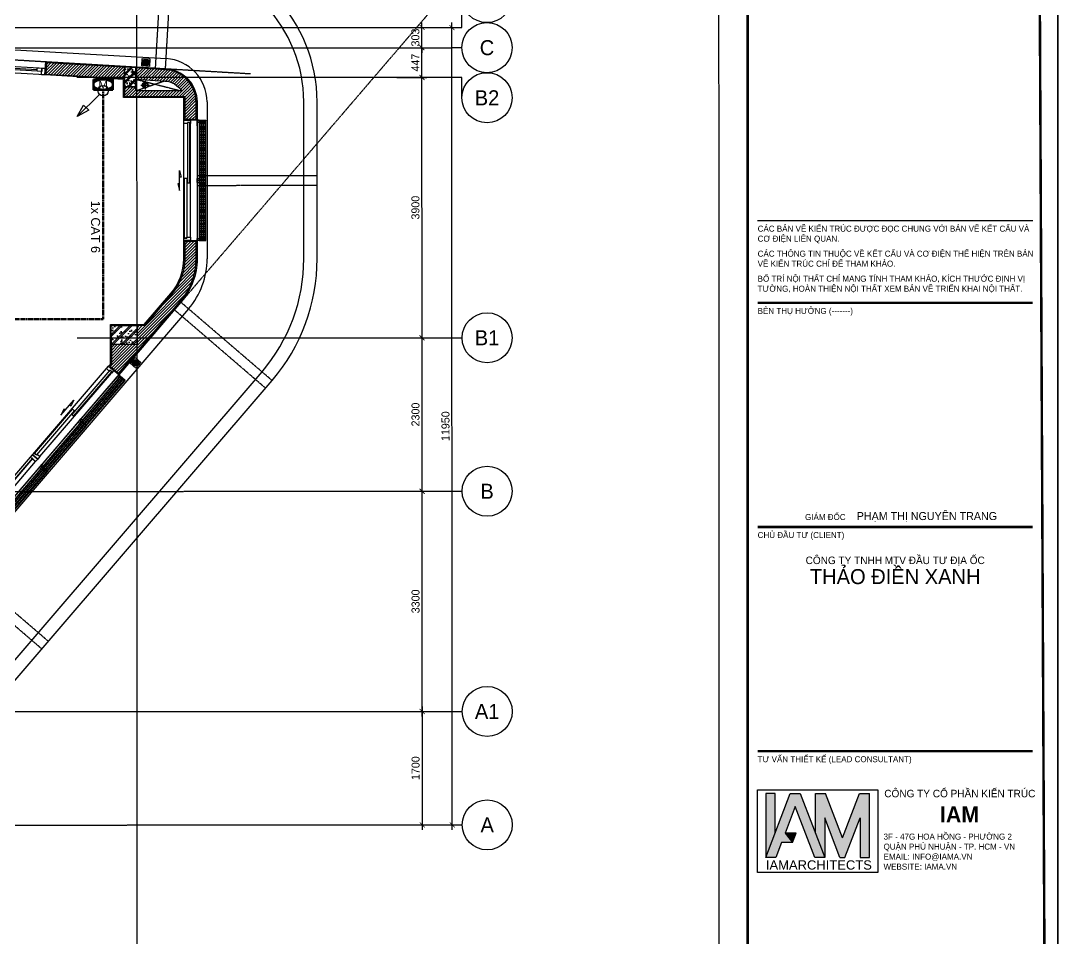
# Model space of a CAD drawing. Header units: inches. Extents: x 1721084 to 1854744, y 225101 to 488646.
# Drawn here: x 1750084 to 1765641, y 330432 to 344186 of the extents above; entities that cross this region are included whole.
import ezdxf
from ezdxf.enums import TextEntityAlignment as Align

# ---------------------------------------------------------------- set-up
doc = ezdxf.new("R2010")
doc.units = ezdxf.units.IN
doc.header["$MEASUREMENT"] = 0
doc.set_wipeout_variables(frame=1)
for name, pattern in [('ACAD_ISO03W100', [30, 12, -18]), ('DASHDOT', [25.4, 12.7, -6.35, 0, -6.35]), ('DASHED', [19.05, 12.7, -6.35]), ('X-PL-T2$0$X-GRID-T2$0$CENTER2', [1.125, 0.75, -0.125, 0.125, -0.125]), ('X-PL-T2$0$X-PL-T2$0$DASHED', [0.75, 0.5, -0.25]), ('X-PL-T2$0$X-PL-T2$0$DASHEDX2', [1.5, 1, -0.5]), ('X-PL-T2$0$X-PL-T2$0$HIDDEN2', [0.1875, 0.125, -0.0625])]:
    doc.linetypes.add(name, pattern=pattern)
for name, color, linetype in [('A-ANNO-DIM 100', 252, 'Continuous'), ('DIEN - DAY DIEN', 2, 'ACAD_ISO03W100'), ('e-WIRE', 6, 'ACAD_ISO03W100'), ('I.A.M TITLEBLOCK - A2 -H$0$A-TBLK-TEXT', 250, 'Continuous'), ('SYMBOL', 1, 'Continuous'), ('X-PL-T2$0$A-XREF', 250, 'Continuous'), ('X-PL-T2$0$X-COLUM-T2$0$A-FLOR-COLS-CONC', 250, 'Continuous'), ('X-PL-T2$0$X-COLUM-T2$0$A-FLOR-PATT', 250, 'Continuous'), ('X-PL-T2$0$X-GRID-T2$0$A-ANNO-DIM 75', 2, 'Continuous'), ('X-PL-T2$0$X-GRID-T2$0$A-GRID', 9, 'X-PL-T2$0$X-GRID-T2$0$CENTER2'), ('X-PL-T2$0$X-GRID-T2$0$A-GRID-SYMB', 5, 'Continuous'), ('X-PL-T2$0$X-PL-T2$0$A-FLOR-ABOV', 250, 'X-PL-T2$0$X-PL-T2$0$HIDDEN2'), ('X-PL-T2$0$X-PL-T2$0$A-FLOR-DRAN', 250, 'Continuous'), ('X-PL-T2$0$X-PL-T2$0$A-FLOR-MED', 33, 'Continuous'), ('X-PL-T2$0$X-PL-T2$0$A-FLOR-PATT', 250, 'Continuous'), ('X-PL-T2$0$X-PL-T2$0$A-FLOR-WALL', 250, 'Continuous'), ('X-PL-T2$0$X-PL-T2$0$A-FLOR-WALL-FNSH', 250, 'Continuous'), ('X-PL-T2$0$X-PL-T2$0$A-FLOR-WALL-PART', 250, 'Continuous'), ('X-PL-T2$0$X-PL-T2$0$A-FLOR-WALL-PATT', 250, 'Continuous'), ('X-PL-T2$0$X-PL-T2$0$A-FLOR-WDW', 250, 'Continuous'), ('X-PL-T2$0$X-PL-T2$0$A-FURN-EQPM', 250, 'Continuous'), ('X-PL-T2$0$X-PL-T2$0$A-XREF', 250, 'Continuous'), ('X-PL-T2$0$X-PL-T2$0$CGXD', 250, 'Continuous'), ('Xref$0$noi that13-5-2008$0$ID-FURN-ROOM-N', 6, 'Continuous')]:
    doc.layers.add(name, color=color, linetype=linetype)
doc.layers.add('TTLL', color=252, linetype='DASHED', lineweight=50)
doc.styles.add('HDUNGARC', font='vn_vni.shx')
doc.styles.add('I.A.M TITLEBLOCK - A2 -H$0$SYMBTEXT', font='ARIALN.TTF', dxfattribs={"width": 0.8})
doc.styles.add('I.A.M TITLEBLOCK - A2 -H$0$TITLE BLOCK', font='arial.ttf')
doc.styles.add('X-PL-T2$0$X-GRID-T2$0$HDUNGARC', font='vn_vni.shx')
doc.styles.add('X-PL-T2$0$X-GRID-T2$0$SYMBTEXT', font='VAVON_.TTF')
doc.styles.add('Xref$0$noi that13-5-2008$0$Arial', font='arial.ttf')
doc.dimstyles.new('X-PL-T2$0$X-GRID-T2$0$DIM-75', dxfattribs={"dimscale": 75, "dimtxt": 1.6, "dimasz": 1, "dimexe": 1, "dimexo": 1, "dimgap": 0.5, "dimtad": 1, "dimdec": 0, "dimzin": 0, "dimdsep": 46, "dimtxsty": 'X-PL-T2$0$X-GRID-T2$0$HDUNGARC', "dimblk": 'X-PL-T2$0$X-GRID-T2$0$_ArchTick', "dimcen": 2, "dimdle": 1, "dimclrd": 256, "dimclre": 9, "dimclrt": 3, "dimadec": 0, "dimazin": 0, "dimtfac": 1, "dimtdec": 0, "dimtix": 1, "dimtmove": 2, "dimatfit": 2, "dimfxl": 1, "dimtolj": 1, "dimtzin": 0, "dimarcsym": 2})

# ---------------------------------------------------------------- blocks, each defined once
blk = doc.blocks.new('I.A.M TITLEBLOCK - A2 -H$0$LOGO IAM')
h = blk.add_hatch(color=253)
h.dxf.hatch_style = 1
h.paths.add_polyline_path([(0.316, 1.424), (0.148, 1.424), (0.148, 0.272), (0.316, 0.712)])
h = blk.add_hatch(color=251)
h.dxf.hatch_style = 1
h.paths.add_polyline_path([(0.768, 1.424), (0.588, 1.424), (0.148, 0.272), (0.328, 0.272), (0.432, 0.544), (0.628, 0.544), (0.496, 0.712), (0.678, 1.188), (1.028, 0.272), (1.208, 0.272)])
h = blk.add_hatch(color=253)
h.dxf.hatch_style = 1
h.paths.add_polyline_path([(1.22, 1.424), (1.04, 1.424), (1.04, 0.712), (1.208, 0.272), (1.208, 0.984), (1.48, 0.272), (1.572, 0.272), (1.844, 0.984), (1.844, 0.272), (2.012, 0.272), (2.012, 1.424), (1.832, 1.424), (1.526, 0.623)])
h = blk.add_hatch(color=253)
h.dxf.hatch_style = 1
h.paths.add_polyline_path([(0.628, 0.544), (0.692, 0.712), (0.496, 0.712)])
at = {"color": 251}
for p, q in [((0.148, 0.272), (0.588, 1.424)), ((0.588, 1.424), (0.768, 1.424)), ((0.768, 1.424), (1.208, 0.272)), ((0.678, 1.188), (0.496, 0.712)), ((1.028, 0.272), (0.678, 1.188)), ((0.432, 0.544), (0.328, 0.272)), ((0.628, 0.544), (0.432, 0.544)), ((0.328, 0.272), (0.148, 0.272)), ((1.208, 0.272), (1.028, 0.272))]:
    blk.add_line(p, q, dxfattribs=at)
at = {"color": 253}
for p, q in [((1.526, 0.623), (1.22, 1.424)), ((1.526, 0.623), (1.832, 1.424)), ((1.48, 0.272), (1.208, 0.984))]:
    blk.add_line(p, q, dxfattribs=at)
for points in [[(0.316, 0.712), (0.316, 1.424), (0.148, 1.424), (0.148, 0.272)], [(1.04, 0.712), (1.04, 1.424)], [(1.04, 1.424), (1.22, 1.424)], [(1.832, 1.424), (2.012, 1.424)], [(1.844, 0.984), (1.844, 0.272), (2.012, 0.272), (2.012, 1.424)], [(1.208, 0.984), (1.208, 0.272)], [(1.572, 0.272), (1.844, 0.984)], [(0.496, 0.712), (0.628, 0.544), (0.692, 0.712), (0.496, 0.712)], [(1.48, 0.272), (1.572, 0.272)]]:
    blk.add_lwpolyline(points, dxfattribs=at)
at = {"layer": 'Defpoints'}
blk.add_lwpolyline([(2.161, 0), (0, 0), (0, 1.488), (2.161, 1.488)], close=True, dxfattribs=at)
at = {"color": 251, "insert": (0.148, 0.136), "char_height": 0.16727, "attachment_point": 4, "style": 'I.A.M TITLEBLOCK - A2 -H$0$SYMBTEXT'}
blk.add_mtext_dynamic_manual_height_columns('{\\fHelvetica World|b0|i0|c0|p34;\\W1;IAM\\C253;ARCHITECTS}', width=1.76067, gutter_width=315, heights=[0], dxfattribs=at)
blk = doc.blocks.new('I.A.M TITLEBLOCK - A2 -H')
at = {"const_width": 0.5}
blk.add_lwpolyline([(5, 3), (592, 3), (590, 417), (5, 417)], close=True, dxfattribs=at)
for points in [[(532, 6), (532, 415)], [(534, 271.4), (589, 271.4)], [(534, 226.6), (589, 226.6)], [(534, 181.8), (589, 181.8)]]:
    blk.add_lwpolyline(points, dxfattribs=at)
at = {"color": 2}
blk.add_lwpolyline([(534, 287.9), (589, 287.9)], dxfattribs=at)
at = {"layer": 'Defpoints'}
blk.add_lwpolyline([(0, 420), (594, 420), (594, 0), (0, 0)], close=True, dxfattribs=at)
at = {"xscale": 11.10768265360305, "yscale": 11.10768265360305, "zscale": 11.10768265360305}
blk.add_blockref('I.A.M TITLEBLOCK - A2 -H$0$LOGO IAM', (534, 157.54), dxfattribs=at)
at = {"layer": 'I.A.M TITLEBLOCK - A2 -H$0$A-TBLK-TEXT', "color": 2, "lineweight": 0, "style": 'I.A.M TITLEBLOCK - A2 -H$0$TITLE BLOCK'}
for s, insert, char_height, width, attachment_point in [('\\pt1.2;{\\fVNI-Avo|b0|i0|c0|p2;CAÙC BAÛN VEÕ KIEÁN TRUÙC ÑÖÔÏC ÑOÏC CHUNG VÔÙI BAÛN VEÕ KEÁT CAÁU VAØ CÔ ÑIEÄN LIEÂN QUAN.}', (534, 286.84), 1.2, 55, 1), ('\\pt1.5;{\\fVNI-Avo|b0|i0|c0|p2;CAÙC THOÂNG TIN THUOÄC VEÀ KEÁT CAÁU VAØ CÔ ÑIEÄN THEÅ HIEÄN TREÂN BAÛN VEÕ KIEÁN TRUÙC CHÆ ÑEÅ THAM KHAÛO.}', (534, 281.84), 1.2, 55.5702, 1), ('\\pt1.5;{\\fVNI-Avo|b0|i0|c0|p2;BOÁ TRÍ NOÄI THAÁT CHÆ MANG TÍNH THAM KHAÛO, KÍCH THÖÔÙC ÑÒNH VÒ TÖÔØNG, HOAØN THIEÄN NOÄI THAÁT XEM BAÛN VEÕ TRIEÅN KHAI NOÄI THAÁT.}', (534, 276.84), 1.2, 55.0778, 1), ('\\pt1.2;{\\fVNI-Avo|b0|i0|c0|p2;BEÂN THUÏ HÖÔÛNG \\C7;(-------)}', (534, 270.4), 1.2, 22.2752, 1), ('{\\fVNI-Avo|b0|i0|c0|p2;\\H0.75x;\\C7;GIAÙM ÑOÁC     \\H1.333x;\\C2;PHAÏM THÒ NGUYEÂN TRANG}', (581.86, 229.6), 1.6, 73.1889, 3), ('\\pt1.2;{\\fVNI-Avo|b0|i0|c0|p2;CHUÛ ÑAÀU TÖ \\C7;(CLIENT)}', (534, 225.6), 1.2, 22.2752, 1), ('\\pt1.2;{\\fVNI-Avo|b0|i0|c0|p2;TÖ VAÁN THIEÁT KEÁ \\C7;(LEAD CONSULTANT)}', (534, 180.8), 1.2, 50.3414, 1)]:
    blk.add_mtext(s, dxfattribs=dict(at, insert=insert, char_height=char_height, width=width, attachment_point=attachment_point))
at = {"layer": 'I.A.M TITLEBLOCK - A2 -H$0$A-TBLK-TEXT', "color": 7, "lineweight": 0, "style": 'I.A.M TITLEBLOCK - A2 -H$0$TITLE BLOCK'}
for s, insert, char_height, width, attachment_point in [('{\\fVNI-Avo|b0|i0|c0|p2;COÂNG TY TNHH MTV ÑAÀU TÖ ÑÒA OÁC \\P\\H2x;THAÛO ÑIEÀN XANH\\H1.5056x; }', (561.5, 220.7), 1.5, 60, 2), ('{\\fVNI-Avo|b0|i0|c0|p2;COÂNG TY COÅ PHAÀN KIEÁN TRUÙC}', (574.42, 174.09), 1.5, 32.0194, 2), ('\\pt3.2;{\\fVNI-Avo|b1|i0|c0|p2;\\C2;IAM}', (574.37, 170.76), 3.2, 32.0194, 2), ('{\\fVNI-Avo|b0|i0|c0|p2;3F - 47G HOA HOÀNG - PHÖÔØNG 2 \\P\\pt1.2;QUAÄN PHUÙ NHUAÄN - TP. HCM - VN\\PEMAIL: INFO@IAMA.VN\\PWEBSITE: IAMA.VN}', (559.17, 165.33), 1.2, 41.4233, 1)]:
    blk.add_mtext(s, dxfattribs=dict(at, insert=insert, char_height=char_height, width=width, attachment_point=attachment_point))
blk = doc.blocks.new('X-PL-T2$0$X-COLUM-T2')
at = {"layer": 'X-PL-T2$0$X-COLUM-T2$0$A-FLOR-PATT'}
h = blk.add_hatch(dxfattribs=at)
h.set_pattern_fill('!BTCT', color=250, scale=20, pattern_type=2)
h.set_pattern_definition([(50, (0, 0), (143.45204, -12.55043), [15, -165]), (355, (0, 0), (-27.7503, 150.4384), [12, -132]), (100.4514, (11.95, -1.05), (115.7019, 137.8879), [12.748, -140.2284]), (46.1842, (0, 40), (213.4482, -33.1038), [22.5, -247.5]), (96.6356, (17.79, 37.24), (186.9325, 194.8236), [19.122, -210.3426]), (351.1842, (0, 40), (186.9324, 194.8237), [18, -198]), (21, (20, 30), (119.3814, -80.5238), [15, -165]), (326, (20, 30), (48.6631, 145.03), [12, -132]), (71.4514, (29.95, 23.29), (168.0445, 64.5061), [12.748, -140.2284]), (37.5, (0, 0), (2.43197, 66.57877), [0, -130.4, 0, -134, 0, -132.5]), (7.5, (0, 0), (52.6139, 78.88234), [0, -76.4, 0, -127.4, 0, -50.5]), (327.5, (-44.6, 0), (106.76449, -4.51097), [0, -50, 0, -156, 0, -207]), (317.5, (-64.6, 0), (116.63723, 20.021), [0, -65, 0, -103.6, 0, -147]), (45, (0, 0), (-60.10408, 60.10408), []), (45, (0, 24.5), (-60.10408, 60.10408), [])])
h.paths.add_polyline_path([(25585, 10345), (25415, 10355), (25415, 10060), (25585, 10060)])
h = blk.add_hatch(dxfattribs=at)
h.set_pattern_fill('!BTCT', color=256, scale=25, pattern_type=2)
h.set_pattern_definition([(50, (-2e-11, -3800), (179.31505, -15.688), [18.75, -206.25]), (355, (-2e-11, -3800), (-34.6878, 188.048), [15, -165]), (100.4514, (14.94, -3801.3), (144.6273, 172.3599), [15.935, -175.2855]), (46.1842, (-2e-11, -3750), (266.8103, -41.3798), [28.125, -309.375]), (96.6356, (22.23, -3753.45), (233.6657, 243.5295), [23.9026, -262.9282]), (351.1842, (-2e-11, -3750), (233.6655, 243.5297), [22.5, -247.5]), (21, (25, -3762.5), (149.2268, -100.6547), [18.75, -206.25]), (326, (25, -3762.5), (60.8288, 181.2875), [15, -165]), (71.4514, (37.44, -3770.89), (210.0557, 80.6326), [15.935, -175.2855]), (37.5, (-2e-11, -3800), (3.03996, 83.22346), [0, -163, 0, -167.5, 0, -165.625]), (7.5, (-2e-11, -3800), (65.76738, 98.60293), [0, -95.5, 0, -159.25, 0, -63.125]), (327.5, (-55.75, -3800), (133.45561, -5.63872), [0, -62.5, 0, -195, 0, -258.75]), (317.5, (-80.75, -3800), (145.79654, 25.02625), [0, -81.25, 0, -129.5, 0, -183.75]), (45, (-2e-11, -3800), (-75.1301, 75.1301), []), (45, (-2e-11, -3769.37), (-75.1301, 75.1301), [])])
h.paths.add_polyline_path([(25600, 6200), (25599, 6485), (25214, 6484), (25215, 6200)])
at = {"layer": 'X-PL-T2$0$X-COLUM-T2$0$A-FLOR-COLS-CONC'}
for points in [[(25415, 10060), (25585, 10060), (25585, 10345), (25415, 10355)], [(25214, 6484), (25599, 6485), (25600, 6200), (25215, 6199)]]:
    blk.add_lwpolyline(points, close=True, dxfattribs=at)
blk = doc.blocks.new('X-PL-T2$0$X-PL-T2$0$NM 90')
h = blk.add_hatch()
h.set_pattern_fill('DASH', color=8, scale=400)
h.paths.add_polyline_path([(0, 45, 1), (0, 0)])
h.paths.add_polyline_path([(0, 45), (0, 0), (45, 0, 0.4142136)])
h.paths.add_polyline_path([(45, 0), (0, 0, -1), (0, -45, 0.4142136)])
h = blk.add_hatch()
h.set_pattern_fill('DASH', color=256, scale=400)
h.paths.add_polyline_path([(0, 45, 1), (0, 0)])
h.paths.add_polyline_path([(0, 45), (0, 0), (45, 0, 0.4142136)])
h.paths.add_polyline_path([(45, 0), (0, 0, -1), (0, -45, 0.4142136)])
h = blk.add_hatch()
h.set_pattern_fill('DASH', color=8, scale=400)
h.paths.add_polyline_path([(0, 45, 1), (0, 0)])
h.paths.add_polyline_path([(0, 45), (0, 0), (45, 0, 0.4142136)])
h.paths.add_polyline_path([(45, 0), (0, 0, -1), (0, -45, 0.4142136)])
h = blk.add_hatch(color=8)
h.dxf.hatch_style = 1
h.paths.add_polyline_path([(0, 45, 1), (0, 0)])
h.paths.add_polyline_path([(0, 45), (0, 0), (45, 0, 0.4142136)])
h.paths.add_polyline_path([(45, 0), (0, 0, -1), (0, -45, 0.4142136)])
at = {"color": 8}
for points in [[(65, 0), (-65, 0)], [(0, 65), (0, -65)]]:
    blk.add_lwpolyline(points, dxfattribs=at)
blk.add_circle((0, 0), 45)
for centre, start, end in [((0, 22.5), 90, 270), ((0, -22.5), 270, 90)]:
    blk.add_arc(centre, 22.5, start, end)
blk = doc.blocks.new('*U619')
at = {"color": 0, "ltscale": 40}
for p, q in [((-600, 100), (300, 100)), ((300, 0), (-600, 0))]:
    blk.add_line(p, q, dxfattribs=at)
at = {"ltscale": 40}
for p, q in [((-480, 50), (180, 50)), ((180, 25), (-480, 25))]:
    blk.add_line(p, q, dxfattribs=at)
at = {"color": 0, "lineweight": -2}
for points in [[(-600, 100), (-550, 100), (-550, 0), (-600, 0)], [(300, 100), (250, 100), (250, 0), (300, 0)]]:
    blk.add_lwpolyline(points, close=True, dxfattribs=at)
at = {"ltscale": 40}
for points in [[(-550, 50), (-480, 50), (-480, 0), (-550, 0)], [(180, 50), (250, 50), (250, 0), (180, 0)]]:
    blk.add_lwpolyline(points, close=True, dxfattribs=at)
blk = doc.blocks.new('*U593')
for points in [[(0, 0), (50, 0), (50, 100), (0, 100)], [(0, 0), (1000, 0), (1000, 100), (0, 100)], [(950, 0), (1000, 0), (1000, 100), (950, 100)]]:
    blk.add_lwpolyline(points, close=True)
at = {"color": 8}
blk.add_lwpolyline([(50, 50), (950, 50)], dxfattribs=at)
blk = doc.blocks.new('X-PL-T2$0$X-PL-T2$0$S3000')
at = {"layer": 'X-PL-T2$0$X-PL-T2$0$A-FLOR-WDW'}
for name, p in [('*U619', (-2100, -100)), ('*U593', (-1850, -100))]:
    blk.add_blockref(name, p, dxfattribs=at)
at = {"layer": 'X-PL-T2$0$X-PL-T2$0$A-FLOR-WDW', "xscale": -1}
blk.add_blockref('*U619', (-600, -100), dxfattribs=at)
blk = doc.blocks.new('X-PL-T2$0$X-PL-T2$0$PHEU THU 115X115')
blk.add_wipeout([(-58, 0), (58, 0), (58, -115), (-58, -115)])
for p, q in [((-15, -24), (14, -24)), ((-15, -91), (14, -91))]:
    blk.add_line(p, q)
blk.add_lwpolyline([(-58, 0), (58, 0), (58, -115), (-58, -115)], close=True)
for points in [[(-9, -54), (-43, -54)], [(-43, -61), (-9, -61)], [(36, -43), (-36, -43)], [(-36, -49), (36, -49)], [(-36, -66), (36, -66)], [(36, -72), (-36, -72)], [(30, -30), (30, -30), (-31, -30)], [(-31, -37), (30, -37)], [(-31, -78), (30, -78)], [(30, -85), (30, -85), (-31, -85)], [(9, -54), (43, -54)], [(43, -61), (9, -61)]]:
    blk.add_lwpolyline(points)
for radius in [51.5, 46.6, 4.59]:
    blk.add_circle((0, -58), radius)
for centre, radius, start, end in [((-43, -57), 3.31, 102.6911, 257.3089), ((-36, -46), 2.86, 91.5923, 268.4077), ((-36, -69), 2.86, 91.5923, 268.4077), ((-31, -34), 3.25, 95.4785, 264.5215), ((-31, -81), 3.25, 95.4785, 264.5215), ((-11, -57), 3.57, 295.1985, 64.8015), ((10, -57), 3.57, 115.1985, 244.8015), ((30, -34), 3.26, 278.0597, 81.9403), ((30, -81), 3.26, 278.0597, 81.9403), ((36, -46), 2.92, 282.0282, 77.9718), ((36, -69), 2.92, 282.0282, 77.9718), ((42, -57), 3.31, 282.6911, 77.3089)]:
    blk.add_arc(centre, radius, start, end)
for points in [[(14, -24), (17, -22), (15, -19), (10, -17), (-1, -16), (-13, -18), (-17, -21), (-18, -23), (-15, -24)], [(14, -91), (17, -93), (15, -96), (10, -98), (-1, -99), (-13, -97), (-17, -94), (-18, -92), (-15, -91)]]:
    blk.add_spline(points, degree=3)
blk = doc.blocks.new('X-PL-T2$0$X-PL-T2$0$MAI DON 1')
at = {"layer": 'X-PL-T2$0$X-PL-T2$0$A-FLOR-WALL-PART'}
for p, q in [((1453, -1800), (1453, -1650)), ((12649, -2262), (12692, -2985)), ((12692, -2985), (12788, -4608)), ((12555, -5372), (8134, -11181)), ((8134, -11181), (8014, -11090))]:
    blk.add_line(p, q, dxfattribs=at)
at = {"layer": 'X-PL-T2$0$X-PL-T2$0$A-FLOR-WALL-PART', "color": 9, "linetype": 'X-PL-T2$0$X-PL-T2$0$DASHEDX2'}
for points in [[(11849, -1800), (11849, 0)], [(11999, -1800), (11999, 0)], [(1049, -1800), (1049, 0)], [(1199, -1800), (1199, 0)], [(6449, -1800), (6449, 0)], [(6599, -1800), (6599, 0)], [(12564, -3369), (14361, -3263)], [(12573, -3518), (14370, -3412)], [(12435, -5281), (13868, -6371)], [(12345, -5400), (13777, -6491)], [(9316, -9379), (10749, -10469)], [(9226, -9499), (10658, -10589)]]:
    blk.add_lwpolyline(points, dxfattribs=at)
at = {"layer": 'X-PL-T2$0$X-PL-T2$0$A-FLOR-WALL-PART'}
blk.add_lwpolyline([(9772, -8781), (9778, -8773)], dxfattribs=at)
for centre, radius, start, end in [((12000, -2300), 650, 3.3773, 90), ((11640, -4675), 1150, 322.726, 3.3773)]:
    blk.add_arc(centre, radius, start, end, dxfattribs=at)
at = {"layer": 'X-PL-T2$0$X-PL-T2$0$A-FURN-EQPM', "color": 6, "xscale": 0.9708737864077668, "yscale": 0.9708737864077668, "zscale": 0.9708737864077668, "rotation": 1.65880018282e-05}
blk.add_blockref('X-PL-T2$0$X-PL-T2$0$PHEU THU 115X115', (6156, -1669), dxfattribs=at)
at = {"layer": 'X-PL-T2$0$X-PL-T2$0$A-FLOR-MED'}
for points in [[(7268, -12071), (9636, -11931), (13868, -6371, 0.179259), (14435, -4510), (14339, -2888), (14296, -2165, 0.397053), (12000, 0), (0, 0), (0, -1800)], [(7427, -11861), (9533, -11737), (13709, -6250, 0.179259), (14235, -4522), (14139, -2900), (14097, -2176, 0.397053), (12000, -200), (200, -200), (200, -1800)], [(0, -1800), (12000, -1800, -0.397053), (12499, -2271), (12542, -2994), (12638, -4617, -0.179259), (12435, -5281), (7268, -12071)]]:
    blk.add_lwpolyline(points, format="xyb", dxfattribs=at)
at = {"layer": 'X-PL-T2$0$X-PL-T2$0$A-FLOR-WALL-PART'}
blk.add_line((1453, -1650), (12000, -1650), dxfattribs=at)
at = {"layer": 'X-PL-T2$0$X-PL-T2$0$A-FURN-EQPM', "color": 6, "xscale": 0.9708737864077668, "yscale": 0.9708737864077668, "zscale": 0.9708737864077668}
for p, rotation in [((11699, -1669), 1.65880018282e-05), ((11765, -6194), 52.72598209761302), ((8181, -10903), 52.72598209761302)]:
    blk.add_blockref('X-PL-T2$0$X-PL-T2$0$PHEU THU 115X115', p, dxfattribs=dict(at, rotation=rotation))
blk = doc.blocks.new('X-PL-T2$0$X-GRID-T2$0$SYMB-GRID')
blk.add_circle((0, 0), 5)
at = {"color": 2, "style": 'X-PL-T2$0$X-GRID-T2$0$SYMBTEXT', "flags": 4}
blk.add_attdef('NUM', text='', height=3, dxfattribs=at).set_placement((0, 0), align=Align.MIDDLE)
blk = doc.blocks.new('X-PL-T2$0$X-GRID-T2$0$_ArchTick')
at = {"color": 0, "linetype": 'ByBlock', "const_width": 0.15}
blk.add_lwpolyline([(-0.5, -0.48), (0.5, 0.52)], dxfattribs=at)
blk = doc.blocks.new('*D634')
at = {"layer": 'Defpoints', "color": 0, "transparency": 16777216}
for p in [(29422, 4000), (29872, 4000), (29422, 700)]:
    blk.add_point(p, dxfattribs=at)
at = {"layer": 'X-PL-T2$0$X-GRID-T2$0$A-ANNO-DIM 75', "lineweight": -2, "transparency": 16777216}
blk.add_line((29872, 625), (29872, 4075), dxfattribs=at)
at = {"layer": 'X-PL-T2$0$X-GRID-T2$0$A-ANNO-DIM 75', "color": 9, "lineweight": -2, "transparency": 16777216}
for p, q in [((29497, 4000), (29947, 4000)), ((29497, 700), (29947, 700))]:
    blk.add_line(p, q, dxfattribs=at)
at = {"layer": 'X-PL-T2$0$X-GRID-T2$0$A-ANNO-DIM 75', "lineweight": -2, "transparency": 16777216, "xscale": 75, "yscale": 75, "zscale": 75}
for p, rotation in [((29872, 4000), 90), ((29872, 700), 270)]:
    blk.add_blockref('X-PL-T2$0$X-GRID-T2$0$_ArchTick', p, dxfattribs=dict(at, rotation=rotation))
at = {"layer": 'X-PL-T2$0$X-GRID-T2$0$A-ANNO-DIM 75', "color": 3, "transparency": 16777216, "insert": (29774, 2350), "char_height": 120, "attachment_point": 5, "rotation": 90, "style": 'X-PL-T2$0$X-GRID-T2$0$HDUNGARC'}
blk.add_mtext('\\A1;3300', dxfattribs=at)
blk = doc.blocks.new('*D635')
at = {"layer": 'Defpoints', "color": 0, "transparency": 16777216}
for p in [(29422, 6300), (29872, 6300), (29422, 4000)]:
    blk.add_point(p, dxfattribs=at)
at = {"layer": 'X-PL-T2$0$X-GRID-T2$0$A-ANNO-DIM 75', "color": 9, "lineweight": -2, "transparency": 16777216}
for p, q in [((29497, 6300), (29947, 6300)), ((29497, 4000), (29947, 4000))]:
    blk.add_line(p, q, dxfattribs=at)
at = {"layer": 'X-PL-T2$0$X-GRID-T2$0$A-ANNO-DIM 75', "lineweight": -2, "transparency": 16777216}
blk.add_line((29872, 3925), (29872, 6375), dxfattribs=at)
at = {"layer": 'X-PL-T2$0$X-GRID-T2$0$A-ANNO-DIM 75', "lineweight": -2, "transparency": 16777216, "xscale": 75, "yscale": 75, "zscale": 75}
for p, rotation in [((29872, 6300), 90), ((29872, 4000), 270)]:
    blk.add_blockref('X-PL-T2$0$X-GRID-T2$0$_ArchTick', p, dxfattribs=dict(at, rotation=rotation))
at = {"layer": 'X-PL-T2$0$X-GRID-T2$0$A-ANNO-DIM 75', "color": 3, "transparency": 16777216, "insert": (29774, 5150), "char_height": 120, "attachment_point": 5, "rotation": 90, "style": 'X-PL-T2$0$X-GRID-T2$0$HDUNGARC'}
blk.add_mtext('\\A1;2300', dxfattribs=at)
blk = doc.blocks.new('*D636')
at = {"layer": 'Defpoints', "color": 0, "transparency": 16777216}
for p in [(29422, 10950), (30322, 10950), (29422, -1000)]:
    blk.add_point(p, dxfattribs=at)
at = {"layer": 'X-PL-T2$0$X-GRID-T2$0$A-ANNO-DIM 75', "color": 9, "lineweight": -2, "transparency": 16777216}
for p, q in [((29497, 10950), (30397, 10950)), ((29497, -1000), (30397, -1000))]:
    blk.add_line(p, q, dxfattribs=at)
at = {"layer": 'X-PL-T2$0$X-GRID-T2$0$A-ANNO-DIM 75', "lineweight": -2, "transparency": 16777216}
blk.add_line((30322, -1075), (30322, 11025), dxfattribs=at)
at = {"layer": 'X-PL-T2$0$X-GRID-T2$0$A-ANNO-DIM 75', "lineweight": -2, "transparency": 16777216, "xscale": 75, "yscale": 75, "zscale": 75}
for p, rotation in [((30322, 10950), 90), ((30322, -1000), 270)]:
    blk.add_blockref('X-PL-T2$0$X-GRID-T2$0$_ArchTick', p, dxfattribs=dict(at, rotation=rotation))
at = {"layer": 'X-PL-T2$0$X-GRID-T2$0$A-ANNO-DIM 75', "color": 3, "transparency": 16777216, "insert": (30224, 4975), "char_height": 120, "attachment_point": 5, "rotation": 90, "style": 'X-PL-T2$0$X-GRID-T2$0$HDUNGARC'}
blk.add_mtext('\\A1;11950', dxfattribs=at)
blk = doc.blocks.new('*D637')
at = {"layer": 'Defpoints', "color": 0, "transparency": 16777216}
for p in [(29422, 10200), (29872, 10200), (29422, 6300)]:
    blk.add_point(p, dxfattribs=at)
at = {"layer": 'X-PL-T2$0$X-GRID-T2$0$A-ANNO-DIM 75', "lineweight": -2, "transparency": 16777216}
blk.add_line((29872, 6225), (29872, 10275), dxfattribs=at)
at = {"layer": 'X-PL-T2$0$X-GRID-T2$0$A-ANNO-DIM 75', "color": 9, "lineweight": -2, "transparency": 16777216}
for p, q in [((29497, 10200), (29947, 10200)), ((29497, 6300), (29947, 6300))]:
    blk.add_line(p, q, dxfattribs=at)
at = {"layer": 'X-PL-T2$0$X-GRID-T2$0$A-ANNO-DIM 75', "lineweight": -2, "transparency": 16777216, "xscale": 75, "yscale": 75, "zscale": 75}
for p, rotation in [((29872, 10200), 90), ((29872, 6300), 270)]:
    blk.add_blockref('X-PL-T2$0$X-GRID-T2$0$_ArchTick', p, dxfattribs=dict(at, rotation=rotation))
at = {"layer": 'X-PL-T2$0$X-GRID-T2$0$A-ANNO-DIM 75', "color": 3, "transparency": 16777216, "insert": (29774, 8250), "char_height": 120, "attachment_point": 5, "rotation": 90, "style": 'X-PL-T2$0$X-GRID-T2$0$HDUNGARC'}
blk.add_mtext('\\A1;3900', dxfattribs=at)
blk = doc.blocks.new('*D652')
at = {"layer": 'Defpoints', "color": 0, "transparency": 16777216}
for p in [(29422, 700), (29422, -1000), (29872, -1000)]:
    blk.add_point(p, dxfattribs=at)
at = {"layer": 'X-PL-T2$0$X-GRID-T2$0$A-ANNO-DIM 75', "color": 9, "lineweight": -2, "transparency": 16777216}
for p, q in [((29497, 700), (29947, 700)), ((29497, -1000), (29947, -1000))]:
    blk.add_line(p, q, dxfattribs=at)
at = {"layer": 'X-PL-T2$0$X-GRID-T2$0$A-ANNO-DIM 75', "lineweight": -2, "transparency": 16777216}
blk.add_line((29872, 775), (29872, -1075), dxfattribs=at)
at = {"layer": 'X-PL-T2$0$X-GRID-T2$0$A-ANNO-DIM 75', "lineweight": -2, "transparency": 16777216, "xscale": 75, "yscale": 75, "zscale": 75}
for p, rotation in [((29872, 700), 90), ((29872, -1000), 270)]:
    blk.add_blockref('X-PL-T2$0$X-GRID-T2$0$_ArchTick', p, dxfattribs=dict(at, rotation=rotation))
at = {"layer": 'X-PL-T2$0$X-GRID-T2$0$A-ANNO-DIM 75', "color": 3, "transparency": 16777216, "insert": (29774, -150), "char_height": 120, "attachment_point": 5, "rotation": 90, "style": 'X-PL-T2$0$X-GRID-T2$0$HDUNGARC'}
blk.add_mtext('\\A1;1700', dxfattribs=at)
blk = doc.blocks.new('*D656')
at = {"layer": 'Defpoints', "color": 0, "transparency": 16777216}
for p in [(29422, 10647), (29872, 10647), (29422, 10200)]:
    blk.add_point(p, dxfattribs=at)
at = {"layer": 'X-PL-T2$0$X-GRID-T2$0$A-ANNO-DIM 75', "color": 9, "lineweight": -2, "transparency": 16777216}
for p, q in [((29497, 10647), (29947, 10647)), ((29497, 10200), (29947, 10200))]:
    blk.add_line(p, q, dxfattribs=at)
at = {"layer": 'X-PL-T2$0$X-GRID-T2$0$A-ANNO-DIM 75', "lineweight": -2, "transparency": 16777216}
blk.add_line((29872, 10125), (29872, 10722), dxfattribs=at)
at = {"layer": 'X-PL-T2$0$X-GRID-T2$0$A-ANNO-DIM 75', "lineweight": -2, "transparency": 16777216, "xscale": 75, "yscale": 75, "zscale": 75}
for p, rotation in [((29872, 10647), 90), ((29872, 10200), 270)]:
    blk.add_blockref('X-PL-T2$0$X-GRID-T2$0$_ArchTick', p, dxfattribs=dict(at, rotation=rotation))
at = {"layer": 'X-PL-T2$0$X-GRID-T2$0$A-ANNO-DIM 75', "color": 3, "transparency": 16777216, "insert": (29774, 10424), "char_height": 120, "attachment_point": 5, "rotation": 90, "style": 'X-PL-T2$0$X-GRID-T2$0$HDUNGARC'}
blk.add_mtext('\\A1;447', dxfattribs=at)
blk = doc.blocks.new('*D650')
at = {"layer": 'Defpoints', "color": 0, "transparency": 16777216}
for p in [(29422, 10950), (29872, 10950), (29422, 10647)]:
    blk.add_point(p, dxfattribs=at)
at = {"layer": 'X-PL-T2$0$X-GRID-T2$0$A-ANNO-DIM 75', "color": 9, "lineweight": -2, "transparency": 16777216}
for p, q in [((29497, 10950), (29947, 10950)), ((29497, 10647), (29947, 10647))]:
    blk.add_line(p, q, dxfattribs=at)
at = {"layer": 'X-PL-T2$0$X-GRID-T2$0$A-ANNO-DIM 75', "lineweight": -2, "transparency": 16777216}
for p, q in [((29872, 10950), (29872, 11025)), ((29872, 10647), (29872, 10950)), ((29872, 10647), (29872, 10572))]:
    blk.add_line(p, q, dxfattribs=at)
at = {"layer": 'X-PL-T2$0$X-GRID-T2$0$A-ANNO-DIM 75', "lineweight": -2, "transparency": 16777216, "xscale": 75, "yscale": 75, "zscale": 75}
for p, rotation in [((29872, 10950), 270), ((29872, 10647), 90)]:
    blk.add_blockref('X-PL-T2$0$X-GRID-T2$0$_ArchTick', p, dxfattribs=dict(at, rotation=rotation))
at = {"layer": 'X-PL-T2$0$X-GRID-T2$0$A-ANNO-DIM 75', "color": 3, "transparency": 16777216, "insert": (29774, 10799), "char_height": 120, "attachment_point": 5, "rotation": 90, "style": 'X-PL-T2$0$X-GRID-T2$0$HDUNGARC'}
blk.add_mtext('\\A1;303', dxfattribs=at)
blk = doc.blocks.new('*U614')
at = {"color": 8, "ltscale": 100}
for p, q in [((50, 100), (1750, 100)), ((50, 0), (1750, 0))]:
    blk.add_line(p, q, dxfattribs=at)
for points in [[(50, 100), (0, 100), (0, 0), (50, 0), (50, 10), (35, 10), (35, 45), (50, 45)], [(935, 45), (35, 45), (35, 10), (935, 10)], [(865, 90), (1765, 90), (1765, 55), (865, 55)], [(1800, 100), (1750, 100), (1750, 90), (1765, 90), (1765, 55), (1750, 55), (1750, 0), (1800, 0)]]:
    blk.add_lwpolyline(points, close=True)
blk.add_lwpolyline([(850, -65), (850, -90), (750, -65), (1050, -65), (950, -40), (950, -65)])
blk = doc.blocks.new('X-PL-T2$0$X-PL-T2$0$X-A-PL-GENL-2ND FLOOR$0$pl-louver 1')
at = {"layer": 'X-PL-T2$0$X-PL-T2$0$A-FLOR-WALL-PATT'}
h = blk.add_hatch(dxfattribs=at)
h.set_pattern_fill('BRASS', color=256, scale=5)
h.set_pattern_definition([(0, (0, 0), (0, 31.75), []), (0, (0, 15.875), (0, 31.75), [15.875, -7.9375])])
h.paths.add_polyline_path([(-2, -30), (-898, -30), (-898, -130), (-2, -130)])
for points in [[(-870, -2), (-898, -2), (-898, -30), (-900, -30), (-900, 0), (-870, 0)], [(-30, -2), (-2, -2), (-2, -30), (0, -30), (0, 0), (-30, 0)], [(-898, -130), (-2, -130), (-2, -30), (-898, -30)]]:
    blk.add_lwpolyline(points, close=True)
for points in [[(-900, -30), (-900, -130), (-898, -130), (-898, -30)], [(-30, 0), (-870, 0)], [(-870, -2), (-870, -30)], [(-30, -2), (-30, -30)], [(0, -30), (0, -130), (-2, -130), (-2, -30)]]:
    blk.add_lwpolyline(points)
blk = doc.blocks.new('*U616')
for p, q in [((50, 100), (900, 100)), ((50, 0), (900, 0))]:
    blk.add_line(p, q)
for points in [[(0, 0), (0, 100), (50, 100), (50, 70), (40, 70), (40, 60), (50, 60), (50, 0)], [(900, 0), (900, 60), (910, 60), (910, 70), (900, 70), (900, 100), (950, 100), (950, 0)]]:
    blk.add_lwpolyline(points, close=True)
at = {"color": 8}
blk.add_lwpolyline([(40, 70), (40, 60), (910, 60), (910, 70)], close=True, dxfattribs=at)
blk = doc.blocks.new('*U617')
at = {"color": 8, "ltscale": 100}
for p, q in [((50, 100), (1700, 100)), ((50, 0), (1700, 0))]:
    blk.add_line(p, q, dxfattribs=at)
for points in [[(50, 100), (0, 100), (0, 0), (50, 0), (50, 10), (35, 10), (35, 45), (50, 45)], [(910, 45), (35, 45), (35, 10), (910, 10)], [(840, 90), (1715, 90), (1715, 55), (840, 55)], [(1750, 100), (1700, 100), (1700, 90), (1715, 90), (1715, 55), (1700, 55), (1700, 0), (1750, 0)]]:
    blk.add_lwpolyline(points, close=True)
blk.add_lwpolyline([(825, -65), (825, -90), (725, -65), (1025, -65), (925, -40), (925, -65)])
blk = doc.blocks.new('O MANG')
at = {"layer": 'TTLL', "color": 2, "linetype": 'ByBlock', "ltscale": 250}
blk.add_lwpolyline([(-192676, 105212), (-192091, 105212), (-192091, 104905), (-192676, 104905)], close=True, dxfattribs=at)
at = {"layer": 'TTLL', "color": 7, "linetype": 'ByBlock', "ltscale": 250}
blk.add_ellipse((-192383, 105059), major_axis=(-293, 0), ratio=0.525838, dxfattribs=at)
at = {"layer": 'Xref$0$noi that13-5-2008$0$ID-FURN-ROOM-N', "insert": (-192611, 104931), "char_height": 236.4, "width": 579.73, "attachment_point": 7, "style": 'Xref$0$noi that13-5-2008$0$Arial'}
blk.add_mtext(' M', dxfattribs=at)
blk = doc.blocks.new('SDGDFSGF')
at = {"layer": 'SYMBOL', "color": 1}
for p, q in [((-192312, 106329), (-191979, 106661)), ((-192312, 106329), (-191979, 106661)), ((-192312, 106329), (-192218, 106501)), ((-192312, 106329), (-192218, 106501)), ((-192139, 106423), (-192312, 106329)), ((-192139, 106423), (-192312, 106329)), ((-192218, 106501), (-192139, 106423)), ((-192218, 106501), (-192139, 106423))]:
    blk.add_line(p, q, dxfattribs=at)
at = {"layer": 'SYMBOL', "color": 1, "linetype": 'Continuous'}
blk.add_circle((-191924, 106717), 78.4, dxfattribs=at)
blk.add_circle((-191924, 106717), 78.4, dxfattribs=at)
blk = doc.blocks.new('M2')
at = {"layer": 'TTLL', "color": 4}
blk.add_lwpolyline([(1182758, -345706), (1195790, -345706), (1195790, -343808), (1197898, -343808), (1197898, -340370)], dxfattribs=at)
at = {"layer": 'TTLL', "xscale": 0.5, "yscale": 0.5, "zscale": 0.5}
blk.add_blockref('O MANG', (1294089, -392822), dxfattribs=at)
at = {"layer": 'TTLL'}
blk.add_blockref('SDGDFSGF', (1389822, -447100), dxfattribs=at)
at = {"layer": 'A-ANNO-DIM 100', "color": 3, "insert": (1197852, -342032), "char_height": 135, "attachment_point": 1, "rotation": 270, "style": 'HDUNGARC'}
blk.add_mtext('\\A1;{\\fArial|b0|i0|c0|p34;1x CAT 6}', dxfattribs=at)
blk = doc.blocks.new('X-PL-T2$0$X-GRID-T2')
at = {"layer": 'X-PL-T2$0$X-GRID-T2$0$A-GRID', "ltscale": 8}
for p, q in [((25600, -4800), (25600, 15788.2)), ((10900, 4000), (30471.8, 4000)), ((19300, 700), (30471.8, 700)), ((-3578.7, -1000), (30471.8, -1000))]:
    blk.add_line(p, q, dxfattribs=at)
for points in [[(0, 11870), (27300, 10259)], [(9937.8, 10950), (9937.8, 10950), (30471.8, 10950), (30471.8, 11397.5)], [(19500, 10647.5), (30471.8, 10647.5)], [(30471.8, 9897.5), (30471.8, 10200), (24700, 10200)], [(24700, 6300), (30471.8, 6300)]]:
    blk.add_lwpolyline(points, dxfattribs=at)
at = {"layer": 'X-PL-T2$0$X-GRID-T2$0$A-GRID-SYMB'}
ref = blk.add_blockref('X-PL-T2$0$X-GRID-T2$0$SYMB-GRID', (30846.8, 11397.5), dxfattribs=dict(at, xscale=75, yscale=75, zscale=75))
ref.add_attrib('NUM', 'D', dxfattribs={"layer": '0', "color": 2, "height": 225, "style": 'X-PL-T2$0$X-GRID-T2$0$SYMBTEXT'}).set_placement((30846.8, 11397.5), align=Align.MIDDLE)
ref = blk.add_blockref('X-PL-T2$0$X-GRID-T2$0$SYMB-GRID', (30846.8, 10647.5), dxfattribs=dict(at, xscale=75, yscale=75, zscale=75))
ref.add_attrib('NUM', 'C', dxfattribs={"layer": '0', "color": 2, "height": 225, "style": 'X-PL-T2$0$X-GRID-T2$0$SYMBTEXT'}).set_placement((30846.8, 10647.5), align=Align.MIDDLE)
ref = blk.add_blockref('X-PL-T2$0$X-GRID-T2$0$SYMB-GRID', (30846.8, 9897.5), dxfattribs=dict(at, xscale=75, yscale=75, zscale=75))
ref.add_attrib('NUM', 'B2', dxfattribs={"layer": '0', "color": 2, "height": 225, "style": 'X-PL-T2$0$X-GRID-T2$0$SYMBTEXT'}).set_placement((30846.8, 9897.5), align=Align.MIDDLE)
ref = blk.add_blockref('X-PL-T2$0$X-GRID-T2$0$SYMB-GRID', (30846.8, 6300), dxfattribs=dict(at, xscale=75, yscale=75, zscale=75))
ref.add_attrib('NUM', 'B1', dxfattribs={"layer": '0', "color": 2, "height": 225, "style": 'X-PL-T2$0$X-GRID-T2$0$SYMBTEXT'}).set_placement((30846.8, 6300), align=Align.MIDDLE)
ref = blk.add_blockref('X-PL-T2$0$X-GRID-T2$0$SYMB-GRID', (30846.8, 4000), dxfattribs=dict(at, xscale=75, yscale=75, zscale=75))
ref.add_attrib('NUM', 'B', dxfattribs={"layer": '0', "color": 2, "height": 225, "style": 'X-PL-T2$0$X-GRID-T2$0$SYMBTEXT'}).set_placement((30846.8, 4000), align=Align.MIDDLE)
ref = blk.add_blockref('X-PL-T2$0$X-GRID-T2$0$SYMB-GRID', (30846.8, 700), dxfattribs=dict(at, xscale=75, yscale=75, zscale=75))
ref.add_attrib('NUM', 'A1', dxfattribs={"layer": '0', "color": 2, "height": 225, "style": 'X-PL-T2$0$X-GRID-T2$0$SYMBTEXT'}).set_placement((30846.8, 700), align=Align.MIDDLE)
ref = blk.add_blockref('X-PL-T2$0$X-GRID-T2$0$SYMB-GRID', (30846.8, -1000), dxfattribs=dict(at, xscale=75, yscale=75, zscale=75))
ref.add_attrib('NUM', 'A', dxfattribs={"layer": '0', "color": 2, "height": 225, "style": 'X-PL-T2$0$X-GRID-T2$0$SYMBTEXT'}).set_placement((30846.8, -1000), align=Align.MIDDLE)
at = {"layer": 'X-PL-T2$0$X-GRID-T2$0$A-ANNO-DIM 75'}
for base, p1, p2, picture, middle in [((30321.8, 10950), (29421.8, -1000), (29421.8, 10950), '*D636', (30224.3, 4975)), ((29871.7823, 10950), (29421.7823, 10647.4621), (29421.7823, 10950), '*D650', (29774.2823, 10798.7311)), ((29871.7823, 10647.4621), (29421.7823, 10200), (29421.7823, 10647.4621), '*D656', (29774.2823, 10423.7311)), ((29871.8, 10200), (29421.8, 6300), (29421.8, 10200), '*D637', (29774.3, 8250)), ((29871.8, 6300), (29421.8, 4000), (29421.8, 6300), '*D635', (29774.3, 5150)), ((29871.8, 4000), (29421.8, 700), (29421.8, 4000), '*D634', (29774.3, 2350)), ((29871.8, -1000), (29421.8, 700), (29421.8, -1000), '*D652', (29774.3, -150))]:
    dim = blk.add_linear_dim(base=base, p1=p1, p2=p2, angle=90, dimstyle='X-PL-T2$0$X-GRID-T2$0$DIM-75', dxfattribs=at)
    dim.commit()
    dim.dimension.update_dxf_attribs({"geometry": picture, "text_midpoint": middle})
blk = doc.blocks.new('X-PL-T2$0$X-PL-T2')
at = {"layer": 'X-PL-T2$0$X-PL-T2$0$A-FLOR-MED', "rotation": 356.6227153366348}
blk.add_blockref('X-PL-T2$0$X-PL-T2$0$MAI DON 1', (14156, 12838), dxfattribs=at)
at = {"layer": 'X-PL-T2$0$X-PL-T2$0$A-FLOR-PATT'}
h = blk.add_hatch(dxfattribs=at)
h.set_pattern_fill('ANSI31', color=250, scale=250)
h.paths.add_polyline_path([(26019, 10149, -0.24466), (26268, 10000), (25585, 10000), (25585, 10060), (25415, 10060), (25415, 9915), (26315, 9915), (26315, 9575), (26485, 9575), (26485, 9835, 0.397053), (26029, 10319), (25585, 10345), (25585, 10175)])
h.paths.add_polyline_path([(25415, 10185), (25415, 10355), (25415, 10355), (24246, 10424), (24236, 10254)])
h = blk.add_hatch(dxfattribs=at)
h.set_pattern_fill('ANSI31', color=250, scale=250)
h.paths.add_polyline_path([(26247, 6843, 0.179259), (26485, 7485), (26485, 7745), (26315, 7745), (26315, 7485, -0.179259), (26118, 6954), (25716, 6485), (25600, 6485), (25600, 6200), (25215, 6199), (25215, 5902), (25195, 5878), (25324, 5767)])
at = {"layer": 'Defpoints', "color": 5}
blk.add_lwpolyline([(34318, -12850), (-4757, -12850), (-4757, 17750), (34318, 17750)], close=True, dxfattribs=at)
at = {"layer": 'X-PL-T2$0$X-PL-T2$0$A-FLOR-ABOV', "linetype": 'X-PL-T2$0$X-PL-T2$0$DASHEDX2'}
for points in [[(25585, 10175), (26268, 10000)], [(26019, 10149), (25585, 10000)]]:
    blk.add_lwpolyline(points, dxfattribs=at)
at = {"layer": 'X-PL-T2$0$X-PL-T2$0$A-FLOR-WALL'}
for points in [[(25415, 10355), (24246, 10424), (24236, 10254), (25415, 10185), (25415, 10355)], [(25716, 6485), (25600, 6485), (25600, 6200), (25215, 6199), (25215, 5902)]]:
    blk.add_lwpolyline(points, dxfattribs=at)
blk.add_lwpolyline([(25585, 10345), (25585, 10175), (26019, 10149, -0.24466), (26268, 10000), (25585, 10000), (25585, 10060), (25415, 10060), (25415, 9915), (26315, 9915), (26315, 9575), (26485, 9575), (26485, 9835, 0.397053), (26029, 10319)], format="xyb", close=True, dxfattribs=at)
blk.add_lwpolyline([(25215, 5902), (25195, 5878), (25324, 5767), (26247, 6843, 0.179259), (26485, 7485), (26485, 7745), (26315, 7745), (26315, 7485, -0.179259), (26118, 6954), (25716, 6485)], format="xyb", dxfattribs=at)
at = {"layer": 'X-PL-T2$0$X-PL-T2$0$A-FLOR-WALL-FNSH'}
blk.add_lwpolyline([(25400, 10171), (24220, 10240), (24232, 10440), (26029, 10334, -0.397053), (26500, 9835), (26500, 9560), (26300, 9560), (26300, 9900), (25400, 9900)], format="xyb", close=True, dxfattribs=at)
blk.add_lwpolyline([(25709, 6500), (26107, 6964, 0.179259), (26300, 7485), (26300, 7760), (26500, 7760), (26500, 7485, -0.179259), (26259, 6833), (25325, 5746), (25174, 5877), (25200, 5907)], format="xyb", dxfattribs=at)
blk.add_lwpolyline([(25200, 5907), (25200, 6500), (25709, 6500)], dxfattribs=at)
at = {"layer": 'X-PL-T2$0$X-PL-T2$0$A-FLOR-WALL-PART'}
for points in [[(21537, 10599), (24232, 10440)], [(26500, 9560), (26500, 7760)], [(25325, 5746), (24739, 5063)]]:
    blk.add_lwpolyline(points, dxfattribs=at)
at = {"layer": 'X-PL-T2$0$X-PL-T2$0$CGXD', "linetype": 'X-PL-T2$0$X-PL-T2$0$DASHED', "ltscale": 7}
blk.add_line((18330, -2400), (32109, 13647), dxfattribs=at)
at = {"layer": 'X-PL-T2$0$X-PL-T2$0$A-FLOR-DRAN', "rotation": 90}
blk.add_blockref('X-PL-T2$0$X-PL-T2$0$NM 90', (25722, 10087), dxfattribs=at)
at = {"layer": 'X-PL-T2$0$X-PL-T2$0$A-FLOR-WALL'}
blk.add_blockref('X-PL-T2$0$X-GRID-T2', (0, 0), dxfattribs=at)
at = {"layer": 'X-PL-T2$0$X-PL-T2$0$A-FLOR-WALL', "xscale": -1, "rotation": 176.6227313403198}
blk.add_blockref('X-PL-T2$0$X-PL-T2$0$S3000', (24220, 10240), dxfattribs=at)
at = {"layer": 'X-PL-T2$0$X-PL-T2$0$A-FLOR-WDW', "xscale": -1}
for name, p, rotation in [('*U614', (26300, 7760), 269.9999999999999), ('*U617', (24034, 4549), 229.3486974408638)]:
    blk.add_blockref(name, p, dxfattribs=dict(at, rotation=rotation))
at = {"layer": 'X-PL-T2$0$X-PL-T2$0$A-FLOR-WDW'}
for name, p, rotation in [('X-PL-T2$0$X-PL-T2$0$X-A-PL-GENL-2ND FLOOR$0$pl-louver 1', (26500, 9560), 89.99999999999397), ('X-PL-T2$0$X-PL-T2$0$X-A-PL-GENL-2ND FLOOR$0$pl-louver 1', (26500, 8660), 89.99999999999397), ('X-PL-T2$0$X-PL-T2$0$X-A-PL-GENL-2ND FLOOR$0$pl-louver 1', (25325, 5746), 49.34868349029088), ('X-PL-T2$0$X-PL-T2$0$X-A-PL-GENL-2ND FLOOR$0$pl-louver 1', (24739, 5063), 49.34868349029088), ('*U616', (23491, 3763), 49.34869744086394), ('X-PL-T2$0$X-PL-T2$0$X-A-PL-GENL-2ND FLOOR$0$pl-louver 1', (24153, 4381), 49.34868349029088)]:
    blk.add_blockref(name, p, dxfattribs=dict(at, rotation=rotation))
at = {"layer": 'X-PL-T2$0$X-PL-T2$0$A-XREF'}
blk.add_blockref('X-PL-T2$0$X-COLUM-T2', (0, 0), dxfattribs=at)
blk = doc.blocks.new('X-PL-T2')
at = {"layer": 'X-PL-T2$0$A-XREF'}
blk.add_blockref('X-PL-T2$0$X-PL-T2', (0, 0), dxfattribs=at)

msp = doc.modelspace()

# ---------------------------------------------------------------- block references
at = {"layer": 'A-ANNO-DIM 100', "xscale": 75, "yscale": 75, "zscale": 75}
msp.add_blockref('I.A.M TITLEBLOCK - A2 -H', (1765633.5, 319601), dxfattribs=at)
at = {"layer": 'e-WIRE', "color": 6, "ltscale": 10, "xscale": 1.000295790310395, "yscale": 1.000295790310395, "zscale": 1.000295790310395, "rotation": 0.016950043841553}
msp.add_blockref('X-PL-T2', (1726222.4, 333122.6), dxfattribs=at)

# ---------------------------------------------------------------- next in the draw order: block references
at = {"layer": 'A-ANNO-DIM 100', "xscale": 75, "yscale": 75, "zscale": 75}
msp.add_blockref('I.A.M TITLEBLOCK - A2 -H', (1721083.5, 319601), dxfattribs=at)
at = {"layer": 'DIEN - DAY DIEN', "linetype": 'DASHDOT'}
msp.add_blockref('M2', (553421.9, 683521.1), dxfattribs=at)

doc.saveas('drawing.dxf')
